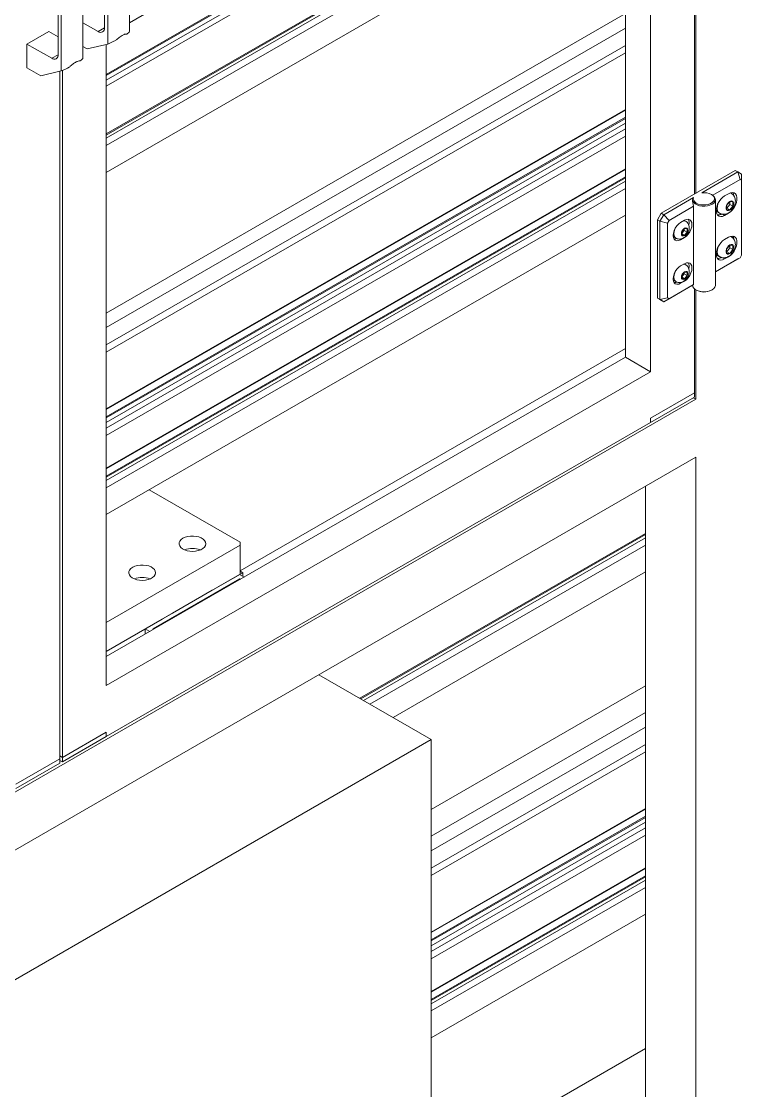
# Model space of a CAD drawing. Header units: millimetres. Extents: x 169 to 14583, y -399 to 10804.
# Drawn here: x 3848 to 4253, y 7364 to 7966 of the extents above; entities that cross this region are included whole.
import ezdxf

# ---------------------------------------------------------------- set-up
doc = ezdxf.new("R2010")
doc.units = ezdxf.units.MM
doc.header["$LTSCALE"] = 35

msp = doc.modelspace()

# ---------------------------------------------------------------- linework, layer by layer
at = {"color": 7, "linetype": 'Continuous', "lineweight": 18}
for p, q in [((4202.089, 7768.62), (4202.089, 8261.558)), ((4226.837, 7868.644), (4226.837, 8261.223)), ((4227.545, 7869.052), (4227.545, 8260.74)), ((4187.947, 7776.784), (4187.947, 8253.394)), ((3908.926, 7965.134), (4187.947, 8126.209)), ((3895.911, 7935.983), (4187.947, 8104.571)), ((3895.911, 7935.369), (4187.947, 8103.957)), ((3895.911, 7932.716), (4187.947, 8101.304)), ((3895.911, 7929.45), (4187.947, 8098.039)), ((3895.911, 7902.505), (4187.947, 8071.093)), ((3895.911, 7901.891), (4187.947, 8070.479)), ((3895.911, 7900.054), (4187.947, 8068.642)), ((3895.911, 7895.972), (4187.947, 8064.56)), ((3895.911, 7880.866), (4187.947, 8049.454)), ((3908.926, 7960.154), (3908.926, 8035.142)), ((3896.693, 7953.092), (3896.693, 8028.08)), ((3882.763, 7945.051), (3882.763, 8020.039)), ((3894.886, 8021.025), (3894.886, 7962.234)), ((3870.53, 7937.989), (3870.53, 8012.977)), ((3868.723, 8005.921), (3868.723, 7947.13)), ((3891.351, 7960.192), (3882.763, 7965.15)), ((3895.911, 7801.687), (4187.947, 7970.275)), ((3851.258, 7953.13), (3863.491, 7960.192)), ((3868.723, 7957.171), (3863.491, 7960.192)), ((3891.351, 7960.192), (3894.886, 7962.233)), ((3895.911, 7793.526), (4187.947, 7962.114)), ((3851.258, 7953.13), (3851.258, 7939.779)), ((3865.188, 7945.089), (3851.258, 7953.13)), ((3885.147, 7950.422), (3896.693, 7953.092)), ((3865.188, 7945.089), (3868.723, 7947.13)), ((3885.147, 7950.422), (3882.763, 7951.798)), ((3895.911, 7952.912), (3895.911, 7591.868)), ((3895.911, 7783.729), (4187.947, 7952.317)), ((3895.911, 7779.646), (4187.947, 7948.235)), ((3858.984, 7935.318), (3851.258, 7939.779)), ((3858.984, 7935.318), (3870.53, 7937.989)), ((3869.749, 7550.635), (3869.749, 7937.808)), ((3871.163, 7938.266), (3871.163, 7551.451)), ((3895.911, 7747.72), (4187.947, 7916.308)), ((3895.911, 7747.393), (4187.947, 7915.981)), ((3895.911, 7743.31), (4187.947, 7911.899)), ((3895.911, 7742.697), (4187.947, 7911.285)), ((3895.911, 7740.044), (4187.947, 7908.632)), ((3895.911, 7736.778), (4187.947, 7905.366)), ((3895.911, 7732.695), (4187.947, 7901.284)), ((3895.911, 7714.241), (4187.947, 7882.83)), ((3895.911, 7713.915), (4187.947, 7882.503)), ((4208.099, 7857.827), (4249.818, 7881.911)), ((4230.95, 7869.386), (4251.233, 7881.094)), ((4251.233, 7881.094), (4249.818, 7881.911)), ((4251.233, 7881.094), (4252.475, 7876.913)), ((4251.233, 7881.094), (4253.354, 7879.869)), ((3895.911, 7709.832), (4187.947, 7878.42)), ((3895.911, 7709.218), (4187.947, 7877.807)), ((3895.911, 7707.382), (4187.947, 7875.97)), ((4252.475, 7876.913), (4237.077, 7868.024)), ((4253.354, 7876.406), (4252.475, 7876.913)), ((4253.354, 7879.869), (4253.354, 7876.406)), ((4253.354, 7834.342), (4253.354, 7876.406)), ((3895.911, 7703.3), (4187.947, 7871.888)), ((4245.929, 7868.847), (4243.808, 7867.623)), ((4247.482, 7869.128), (4247.093, 7869.353)), ((4209.513, 7857.01), (4226.26, 7866.678)), ((4225.642, 7865.505), (4226.26, 7866.678)), ((4236.738, 7868.236), (4236.384, 7868.44)), ((4238.641, 7817.407), (4238.641, 7865.583)), ((4246.707, 7864.427), (4244.939, 7862.228)), ((4245.038, 7860.676), (4246.806, 7862.875)), ((4248.475, 7864.269), (4246.707, 7864.427)), ((4246.806, 7862.875), (4246.806, 7864.418)), ((4246.806, 7862.875), (4248.475, 7861.912)), ((4248.475, 7861.912), (4248.475, 7864.269)), ((3895.911, 7688.194), (4187.947, 7856.782)), ((4205.978, 7854.153), (4208.099, 7857.827)), ((4207.392, 7853.336), (4209.513, 7857.01)), ((4208.099, 7857.827), (4209.513, 7857.01)), ((4209.513, 7857.01), (4212.513, 7853.843)), ((4226.353, 7861.833), (4212.513, 7853.843)), ((4226.353, 7817.74), (4226.353, 7861.833)), ((4240.346, 7858.237), (4240.983, 7857.87)), ((4242.551, 7857.325), (4243.808, 7856.599)), ((4243.808, 7856.599), (4245.929, 7857.824)), ((4244.939, 7862.228), (4244.939, 7859.871)), ((4244.939, 7860.685), (4245.038, 7860.676)), ((4244.939, 7859.871), (4246.707, 7859.713)), ((4245.038, 7860.676), (4246.707, 7859.713)), ((4245.774, 7857.914), (4245.929, 7857.824)), ((4246.707, 7859.713), (4248.475, 7861.912)), ((4207.392, 7853.336), (4205.978, 7854.153)), ((4205.978, 7810.059), (4205.978, 7854.153)), ((4207.392, 7853.336), (4211.635, 7852.321)), ((4207.392, 7809.243), (4207.392, 7853.336)), ((4212.513, 7853.843), (4211.635, 7852.321)), ((4211.635, 7852.321), (4211.635, 7810.258)), ((4221.181, 7853.948), (4219.059, 7852.723)), ((4221.88, 7853.363), (4221.023, 7853.857)), ((4214.838, 7844.892), (4215.39, 7844.408)), ((4221.251, 7849.261), (4219.837, 7847.501)), ((4219.837, 7846.769), (4220.997, 7848.212)), ((4219.837, 7847.501), (4219.837, 7845.616)), ((4219.837, 7846.305), (4221.251, 7845.489)), ((4219.837, 7845.616), (4221.251, 7845.489)), ((4220.997, 7848.212), (4220.997, 7848.944)), ((4220.997, 7848.212), (4222.666, 7847.248)), ((4222.666, 7849.134), (4221.251, 7849.261)), ((4221.251, 7845.489), (4222.666, 7847.248)), ((4222.666, 7847.248), (4222.666, 7849.134)), ((4247.482, 7844.632), (4247.093, 7844.856)), ((4215.39, 7844.408), (4216.38, 7843.836)), ((4218.33, 7843.346), (4219.059, 7842.925)), ((4219.059, 7842.925), (4221.181, 7844.149)), ((4221.02, 7844.242), (4221.181, 7844.149)), ((4245.929, 7844.351), (4243.808, 7843.126)), ((4246.707, 7839.931), (4244.939, 7837.732)), ((4248.475, 7839.773), (4246.707, 7839.931)), ((4246.806, 7838.379), (4246.806, 7839.922)), ((4248.475, 7837.416), (4248.475, 7839.773)), ((4238.641, 7824.833), (4252.475, 7832.82)), ((4240.346, 7833.741), (4240.983, 7833.373)), ((4242.551, 7832.829), (4243.808, 7832.103)), ((4243.808, 7832.103), (4245.929, 7833.328)), ((4244.939, 7837.732), (4244.939, 7835.375)), ((4244.939, 7836.189), (4245.038, 7836.18)), ((4244.939, 7835.375), (4246.707, 7835.217)), ((4245.038, 7836.18), (4246.806, 7838.379)), ((4245.038, 7836.18), (4246.707, 7835.217)), ((4245.774, 7833.417), (4245.929, 7833.328)), ((4246.707, 7835.217), (4248.475, 7837.416)), ((4246.806, 7838.379), (4248.475, 7837.416)), ((4251.233, 7832.102), (4252.475, 7832.82)), ((4252.475, 7832.82), (4253.354, 7834.342)), ((4221.181, 7829.451), (4219.059, 7828.227)), ((4221.88, 7828.866), (4221.023, 7829.361)), ((4251.233, 7832.102), (4238.641, 7824.833)), ((4221.251, 7824.764), (4219.837, 7823.005)), ((4219.837, 7822.273), (4220.997, 7823.715)), ((4219.837, 7823.005), (4219.837, 7821.119)), ((4219.837, 7821.809), (4221.251, 7820.993)), ((4219.837, 7821.119), (4221.251, 7820.993)), ((4220.997, 7823.715), (4220.997, 7824.448)), ((4220.997, 7823.715), (4222.666, 7822.752)), ((4222.666, 7824.638), (4221.251, 7824.764)), ((4221.251, 7820.993), (4222.666, 7822.752)), ((4222.666, 7822.752), (4222.666, 7824.638)), ((4225.642, 7817.329), (4209.513, 7808.018)), ((4212.513, 7809.75), (4226.353, 7817.74)), ((4214.838, 7820.395), (4215.39, 7819.911)), ((4215.39, 7819.911), (4216.38, 7819.34)), ((4218.33, 7818.85), (4219.059, 7818.428)), ((4219.059, 7818.428), (4221.181, 7819.653)), ((4221.02, 7819.746), (4221.181, 7819.653)), ((4226.837, 7756.778), (4226.837, 7815.237)), ((4227.544, 7814.754), (4227.897, 7814.55)), ((4227.545, 7753.104), (4227.545, 7814.753)), ((4236.384, 7814.55), (4236.738, 7814.754)), ((4205.978, 7810.059), (4207.392, 7809.243)), ((4208.099, 7808.834), (4205.978, 7810.059)), ((4207.392, 7809.243), (4211.635, 7810.258)), ((4209.513, 7808.018), (4207.392, 7809.243)), ((4209.513, 7808.018), (4208.099, 7808.834)), ((4209.513, 7808.018), (4212.513, 7809.75)), ((4211.635, 7810.258), (4212.513, 7809.75)), ((3971.218, 7656.509), (4187.947, 7781.623)), ((3895.911, 7608.196), (4187.947, 7776.784)), ((4202.089, 7768.62), (4187.947, 7776.784)), ((3895.911, 7591.868), (4202.089, 7768.62)), ((4226.837, 7756.778), (4202.089, 7742.491)), ((4202.089, 7740.041), (4226.837, 7754.328)), ((4226.837, 7754.328), (4226.837, 7756.778)), ((3513.367, 7340.818), (4227.545, 7753.104)), ((4227.545, 7753.104), (4226.13, 7753.92)), ((4202.089, 7742.491), (4202.089, 7740.041)), ((3895.911, 7563.289), (4202.089, 7740.041)), ((2770.905, 6879.542), (4227.545, 7720.442)), ((4227.545, 7720.442), (4227.545, 7064.253)), ((3971.218, 7672.621), (3920.077, 7702.144)), ((4199.26, 7704.114), (4199.26, 7080.582)), ((4038.564, 7584.751), (4199.26, 7677.519)), ((4039.095, 7584.444), (4199.26, 7676.905)), ((3895.911, 7627.514), (3971.218, 7670.988)), ((3971.218, 7670.988), (3971.218, 7672.621)), ((3971.218, 7654.657), (3971.218, 7670.988)), ((4040.686, 7583.526), (4199.26, 7675.069)), ((4044.221, 7581.485), (4199.26, 7670.987)), ((3895.911, 7611.184), (3971.218, 7654.657)), ((3917.832, 7623.838), (3970.865, 7654.453)), ((3922.074, 7623.838), (3970.865, 7652.004)), ((3972.633, 7655.474), (3961.425, 7649.004)), ((3973.452, 7652.959), (3970.865, 7654.453)), ((3970.865, 7652.004), (3971.331, 7651.735)), ((3970.865, 7652.004), (3970.865, 7651.466)), ((3971.218, 7656.29), (3972.633, 7655.474)), ((3972.633, 7653.433), (3972.633, 7655.474)), ((4057.305, 7573.932), (4199.26, 7655.881)), ((3955.556, 7645.616), (3933.141, 7632.676)), ((3927.272, 7629.287), (3895.911, 7611.184)), ((3917.832, 7623.838), (3917.832, 7620.85)), ((3920.419, 7622.344), (3917.832, 7623.838)), ((3922.074, 7623.838), (3922.541, 7623.569)), ((4078.699, 7561.582), (4015.529, 7598.048)), ((4199.26, 7591.68), (4078.699, 7522.081)), ((4078.699, 7507.103), (4199.26, 7576.702)), ((4078.699, 7498.942), (4199.26, 7568.541)), ((3895.911, 7565.739), (3871.163, 7551.451)), ((3871.163, 7549.002), (3895.911, 7563.289)), ((3895.911, 7563.289), (3895.911, 7565.739)), ((3689.79, 7337.069), (4078.699, 7561.582)), ((4078.699, 7561.582), (4078.699, 7251.296)), ((4078.699, 7489.145), (4199.26, 7558.744)), ((3869.749, 7550.635), (3845, 7536.348)), ((3869.749, 7552.268), (3871.163, 7551.451)), ((3869.749, 7548.185), (3869.749, 7550.635)), ((3869.749, 7549.818), (3871.163, 7549.002)), ((3871.163, 7551.451), (3871.163, 7549.002)), ((4078.699, 7485.062), (4199.26, 7554.661)), ((3845, 7533.898), (3869.749, 7548.185)), ((4078.699, 7453.135), (4199.26, 7522.734)), ((4078.699, 7452.809), (4199.26, 7522.408)), ((4078.699, 7448.726), (4199.26, 7518.325)), ((4078.699, 7448.112), (4199.26, 7517.711)), ((4078.699, 7445.459), (4199.26, 7515.058)), ((4078.699, 7442.194), (4199.26, 7511.793)), ((4078.699, 7438.111), (4199.26, 7507.71)), ((4078.699, 7419.657), (4199.26, 7489.256)), ((4078.699, 7419.331), (4199.26, 7488.929)), ((4078.699, 7415.248), (4199.26, 7484.847)), ((4078.699, 7414.634), (4199.26, 7484.233)), ((4078.699, 7412.798), (4199.26, 7482.396)), ((4078.699, 7408.716), (4199.26, 7478.314)), ((4078.699, 7393.61), (4199.26, 7463.208)), ((4078.699, 7317.966), (4199.26, 7387.564))]:
    msp.add_line(p, q, dxfattribs=at)
at = {"color": 7, "linetype": 'Continuous', "lineweight": 18, "flags": 128}
for points in [[(4226.26, 7866.678), (4226.146, 7865.84), (4226.386, 7865.01), (4226.966, 7864.238), (4227.85, 7863.57), (4228.987, 7863.044), (4230.31, 7862.692), (4231.742, 7862.535), (4233.196, 7862.581), (4234.589, 7862.829), (4235.837, 7863.262), (4236.867, 7863.857), (4237.619, 7864.578), (4238.047, 7865.382), (4238.127, 7866.221), (4237.855, 7867.047), (4237.245, 7867.811), (4236.335, 7868.468), (4235.177, 7868.978), (4233.84, 7869.313), (4232.403, 7869.451), (4230.95, 7869.386)], [(4245.929, 7857.824), (4247.072, 7858.643), (4248.147, 7859.736), (4249.094, 7861.037), (4249.857, 7862.472), (4250.392, 7863.957), (4250.667, 7865.406), (4250.667, 7866.735), (4250.392, 7867.866), (4249.857, 7868.734), (4249.094, 7869.288), (4248.147, 7869.496), (4247.072, 7869.346), (4245.929, 7868.847)], [(4247.015, 7869.329), (4247.187, 7869.27), (4247.476, 7869.131)], [(4249.031, 7867.761), (4248.766, 7868.805), (4248.391, 7869.479)], [(4236.738, 7868.236), (4237.446, 7867.75), (4238.171, 7866.983), (4238.569, 7866.139), (4238.617, 7865.265), (4238.314, 7864.408), (4237.676, 7863.615), (4236.737, 7862.929), (4235.548, 7862.387), (4234.175, 7862.019), (4232.691, 7861.844), (4231.177, 7861.872), (4229.716, 7862.101), (4228.386, 7862.52), (4227.26, 7863.105), (4226.399, 7863.824), (4225.85, 7864.639), (4225.642, 7865.505), (4225.642, 7865.505)], [(4243.808, 7867.623), (4242.666, 7866.803), (4241.59, 7865.711), (4240.643, 7864.409), (4239.88, 7862.974), (4239.345, 7861.489), (4239.07, 7860.04), (4239.07, 7858.711), (4239.345, 7857.58), (4239.88, 7856.712), (4240.643, 7856.158), (4241.59, 7855.95), (4242.666, 7856.1), (4243.808, 7856.599)], [(4240.979, 7857.872), (4240.889, 7857.927), (4240.252, 7858.547), (4239.829, 7859.435), (4239.644, 7860.541), (4239.706, 7861.807), (4240.012, 7863.165), (4240.104, 7863.449)], [(4246.707, 7864.52), (4245.982, 7863.953), (4245.344, 7863.159), (4244.87, 7862.234), (4244.618, 7861.289), (4244.618, 7860.439), (4244.87, 7859.785), (4245.344, 7859.406), (4245.982, 7859.349), (4246.707, 7859.621), (4247.433, 7860.187), (4248.071, 7860.981), (4248.544, 7861.906), (4248.796, 7862.851), (4248.796, 7863.702), (4248.544, 7864.355), (4248.071, 7864.734), (4247.433, 7864.791), (4246.707, 7864.52)], [(4219.059, 7852.723), (4217.961, 7851.922), (4216.938, 7850.842), (4216.059, 7849.556), (4215.385, 7848.152), (4214.961, 7846.726), (4214.817, 7845.375), (4214.961, 7844.19), (4215.385, 7843.253), (4216.059, 7842.628), (4216.938, 7842.356), (4217.961, 7842.458), (4219.059, 7842.925)], [(4220.586, 7853.604), (4221.075, 7853.611), (4221.873, 7853.366)], [(4221.181, 7844.149), (4222.279, 7844.95), (4223.302, 7846.03), (4224.181, 7847.316), (4224.855, 7848.72), (4225.279, 7850.146), (4225.423, 7851.498), (4225.279, 7852.682), (4224.855, 7853.619), (4224.181, 7854.245), (4223.302, 7854.516), (4222.279, 7854.415), (4221.181, 7853.948)], [(4216.373, 7843.84), (4215.762, 7844.41), (4215.373, 7845.268), (4215.241, 7846.354), (4215.373, 7847.593), (4215.762, 7848.901), (4215.984, 7849.424)], [(4221.251, 7849.416), (4220.575, 7848.87), (4220.001, 7848.097), (4219.618, 7847.213), (4219.484, 7846.354), (4219.618, 7845.651), (4220.001, 7845.21), (4220.575, 7845.098), (4221.251, 7845.333), (4221.928, 7845.879), (4222.501, 7846.653), (4222.885, 7847.536), (4223.019, 7848.395), (4222.885, 7849.099), (4222.501, 7849.54), (4221.928, 7849.651), (4221.251, 7849.416)], [(4245.929, 7833.328), (4247.072, 7834.147), (4248.147, 7835.24), (4249.094, 7836.541), (4249.857, 7837.976), (4250.392, 7839.461), (4250.667, 7840.91), (4250.667, 7842.239), (4250.392, 7843.37), (4249.857, 7844.238), (4249.094, 7844.792), (4248.147, 7845), (4247.072, 7844.85), (4245.929, 7844.351)], [(4247.015, 7844.833), (4247.187, 7844.774), (4247.476, 7844.635)], [(4249.031, 7843.265), (4248.766, 7844.309), (4248.391, 7844.982)], [(4215.359, 7843.291), (4216.335, 7843.396), (4216.831, 7843.565)], [(4243.808, 7843.126), (4242.666, 7842.307), (4241.59, 7841.215), (4240.643, 7839.913), (4239.88, 7838.478), (4239.345, 7836.993), (4239.07, 7835.544), (4239.07, 7834.215), (4239.345, 7833.084), (4239.88, 7832.216), (4240.643, 7831.662), (4241.59, 7831.454), (4242.666, 7831.604), (4243.808, 7832.103)], [(4240.979, 7833.375), (4240.889, 7833.43), (4240.252, 7834.051), (4239.829, 7834.939), (4239.644, 7836.045), (4239.706, 7837.311), (4240.012, 7838.668), (4240.104, 7838.952)], [(4246.707, 7840.024), (4245.982, 7839.457), (4245.344, 7838.663), (4244.87, 7837.738), (4244.618, 7836.793), (4244.618, 7835.943), (4244.87, 7835.289), (4245.344, 7834.91), (4245.982, 7834.853), (4246.707, 7835.124), (4247.433, 7835.691), (4248.071, 7836.485), (4248.544, 7837.41), (4248.796, 7838.355), (4248.796, 7839.205), (4248.544, 7839.859), (4248.071, 7840.238), (4247.433, 7840.295), (4246.707, 7840.024)], [(4219.059, 7828.227), (4217.961, 7827.426), (4216.938, 7826.346), (4216.059, 7825.06), (4215.385, 7823.656), (4214.961, 7822.23), (4214.817, 7820.878), (4214.961, 7819.694), (4215.385, 7818.757), (4216.059, 7818.131), (4216.938, 7817.86), (4217.961, 7817.961), (4219.059, 7818.428)], [(4220.586, 7829.108), (4221.075, 7829.115), (4221.873, 7828.87)], [(4221.181, 7819.653), (4222.279, 7820.454), (4223.302, 7821.534), (4224.181, 7822.82), (4224.855, 7824.224), (4225.279, 7825.65), (4225.423, 7827.001), (4225.279, 7828.186), (4224.855, 7829.123), (4224.181, 7829.748), (4223.302, 7830.02), (4222.279, 7829.918), (4221.181, 7829.451)], [(4216.373, 7819.344), (4215.762, 7819.913), (4215.373, 7820.772), (4215.241, 7821.858), (4215.373, 7823.097), (4215.762, 7824.404), (4215.984, 7824.928)], [(4221.251, 7824.92), (4220.575, 7824.374), (4220.001, 7823.6), (4219.618, 7822.717), (4219.484, 7821.858), (4219.618, 7821.155), (4220.001, 7820.713), (4220.575, 7820.602), (4221.251, 7820.837), (4221.928, 7821.383), (4222.501, 7822.157), (4222.885, 7823.04), (4223.019, 7823.899), (4222.885, 7824.603), (4222.501, 7825.044), (4221.928, 7825.155), (4221.251, 7824.92)], [(4215.359, 7818.795), (4216.335, 7818.9), (4216.831, 7819.069)], [(4225.642, 7817.329), (4225.85, 7816.463), (4226.399, 7815.648), (4227.26, 7814.929), (4228.386, 7814.344), (4229.716, 7813.925), (4231.177, 7813.696), (4232.691, 7813.668), (4234.175, 7813.843), (4235.548, 7814.211), (4236.737, 7814.753), (4237.676, 7815.439), (4238.314, 7816.232), (4238.617, 7817.089), (4238.641, 7817.407)], [(3939.045, 7674.866), (3938.029, 7674.136), (3937.308, 7673.298), (3936.917, 7672.389), (3936.873, 7671.453), (3937.179, 7670.534), (3937.82, 7669.674), (3938.766, 7668.913), (3939.973, 7668.288), (3941.385, 7667.827), (3942.935, 7667.553), (3944.551, 7667.477), (3946.158, 7667.603), (3947.681, 7667.926), (3949.047, 7668.43), (3950.194, 7669.092), (3951.067, 7669.881), (3951.627, 7670.76), (3951.846, 7671.687), (3951.714, 7672.62), (3951.238, 7673.515), (3950.44, 7674.33), (3949.357, 7675.027), (3948.039, 7675.574), (3946.55, 7675.944), (3944.957, 7676.12), (3943.336, 7676.095), (3941.762, 7675.869), (3940.309, 7675.453), (3939.045, 7674.866)], [(3910.761, 7658.538), (3909.745, 7657.808), (3909.024, 7656.969), (3908.633, 7656.061), (3908.589, 7655.125), (3908.894, 7654.206), (3909.535, 7653.346), (3910.481, 7652.585), (3911.689, 7651.96), (3913.1, 7651.499), (3914.651, 7651.224), (3916.267, 7651.148), (3917.874, 7651.275), (3919.396, 7651.598), (3920.763, 7652.102), (3921.91, 7652.764), (3922.783, 7653.553), (3923.342, 7654.432), (3923.561, 7655.359), (3923.43, 7656.292), (3922.954, 7657.187), (3922.155, 7658.002), (3921.072, 7658.699), (3919.755, 7659.245), (3918.265, 7659.615), (3916.673, 7659.792), (3915.052, 7659.766), (3913.478, 7659.541), (3912.025, 7659.125), (3910.761, 7658.538)]]:
    msp.add_lwpolyline(points, dxfattribs=at)
at = {"color": 7, "linetype": 'Continuous', "lineweight": 18}
for centre, radius, start, end in [((3892.731, 7961.884), 2.184, 230.796715, 9.214037), ((3866.568, 7946.781), 2.184, 230.796715, 9.214037), ((4241.854, 7860.582), 2.788, 187.470054, 237.260289), ((4240.039, 7860.778), 3.885, 265.287096, 303.480223), ((4219.307, 7852.338), 4.511, 346.030892, 28.923146), ((4241.854, 7836.086), 2.788, 187.469897, 237.260278), ((4240.039, 7836.282), 3.885, 265.287096, 303.480223), ((4219.307, 7827.842), 4.511, 346.030892, 28.923146), ((4232.141, 7822.637), 9.133, 242.316021, 297.683979), ((3944.348, 7657.243), 11.89, 68.340709, 111.659291), ((3916.064, 7640.915), 11.89, 68.340709, 111.659291)]:
    msp.add_arc(centre, radius, start, end, dxfattribs=at)
for centre, major_axis, ratio, start_param, end_param in [((3894.144, 7954.619), (14.972, 6.212), 0.1481492, 5.7300324, 6.0510369), ((3894.144, 7954.619), (14.972, 6.212), 0.1481492, 4.8217514, 5.1427559), ((3867.981, 7939.516), (14.972, 6.212), 0.1481492, 5.7300324, 6.0510369), ((3867.981, 7939.516), (14.972, 6.212), 0.1481492, 4.8217514, 5.1427559), ((4232.141, 7861.908), (-4.596, 7.961), 0.5773346, 0.8060735, 1.257989), ((4232.141, 7821.081), (6.5, 3.753), 0.0000704, 2.6689206, 3.120836)]:
    msp.add_ellipse(centre, major_axis=major_axis, ratio=ratio, start_param=start_param, end_param=end_param, dxfattribs=at)
for points, knots in [([(3901.226, 7955.195), (3901.397, 7955.361), (3902.163, 7956.108), (3903.405, 7957.087), (3904.948, 7958.076), (3906.253, 7958.69), (3907.017, 7958.806), (3907.334, 7958.746), (3907.366, 7958.74)], [0, 0, 0, 0, 0.0757609, 0.3406834, 0.5001527, 0.7369811, 0.9733087, 1, 1, 1, 1]), ([(3875.063, 7940.092), (3875.234, 7940.258), (3876, 7941.005), (3877.242, 7941.983), (3878.786, 7942.972), (3880.09, 7943.587), (3880.854, 7943.702), (3881.171, 7943.642), (3881.203, 7943.636)], [0, 0, 0, 0, 0.0757609, 0.3406834, 0.5001527, 0.7369811, 0.9733087, 1, 1, 1, 1]), ([(4240.994, 7857.912), (4241.158, 7857.806), (4241.649, 7857.49), (4242.6, 7857.272), (4243.729, 7857.237), (4244.837, 7857.467), (4245.908, 7857.932), (4246.94, 7858.64), (4247.898, 7859.586), (4248.727, 7860.743), (4249.374, 7862.057), (4249.772, 7863.428), (4249.897, 7864.772), (4249.759, 7866.014), (4249.372, 7867.144), (4248.742, 7868.107), (4248.087, 7868.784), (4247.602, 7869.024), (4247.457, 7869.097)], [0, 0, 0, 0, 0.0317556, 0.0950228, 0.155827, 0.2166021, 0.279664, 0.3469328, 0.4186693, 0.4925991, 0.5677534, 0.6453149, 0.7172614, 0.7852683, 0.8495816, 0.911941, 0.9735441, 1, 1, 1, 1]), ([(4216.38, 7843.869), (4216.459, 7843.814), (4216.833, 7843.549), (4217.63, 7843.344), (4218.669, 7843.286), (4219.684, 7843.496), (4220.659, 7843.934), (4221.592, 7844.609), (4222.445, 7845.517), (4223.162, 7846.627), (4223.68, 7847.885), (4223.926, 7849.163), (4223.887, 7850.372), (4223.597, 7851.447), (4223.06, 7852.367), (4222.463, 7853.026), (4222.001, 7853.256), (4221.852, 7853.33)], [0, 0, 0, 0, 0.0185116, 0.0879482, 0.1538572, 0.2192197, 0.287056, 0.3598484, 0.437896, 0.5183544, 0.6008764, 0.687312, 0.7626369, 0.8331337, 0.9010704, 0.9681017, 1, 1, 1, 1]), ([(4240.994, 7833.416), (4241.158, 7833.31), (4241.649, 7832.993), (4242.6, 7832.776), (4243.729, 7832.74), (4244.837, 7832.971), (4245.908, 7833.436), (4246.94, 7834.143), (4247.898, 7835.09), (4248.727, 7836.247), (4249.374, 7837.561), (4249.772, 7838.932), (4249.897, 7840.276), (4249.759, 7841.517), (4249.372, 7842.647), (4248.742, 7843.611), (4248.087, 7844.288), (4247.602, 7844.528), (4247.457, 7844.6)], [0, 0, 0, 0, 0.0317556, 0.0950228, 0.155827, 0.2166021, 0.279664, 0.3469328, 0.4186693, 0.4925991, 0.5677534, 0.6453149, 0.7172614, 0.7852683, 0.8495816, 0.911941, 0.9735441, 1, 1, 1, 1]), ([(4216.38, 7819.373), (4216.459, 7819.317), (4216.833, 7819.053), (4217.63, 7818.848), (4218.669, 7818.79), (4219.684, 7819), (4220.659, 7819.437), (4221.592, 7820.112), (4222.445, 7821.021), (4223.162, 7822.131), (4223.68, 7823.389), (4223.926, 7824.667), (4223.887, 7825.876), (4223.597, 7826.951), (4223.06, 7827.871), (4222.463, 7828.53), (4222.001, 7828.76), (4221.852, 7828.834)], [0, 0, 0, 0, 0.0185116, 0.0879482, 0.1538572, 0.2192197, 0.287056, 0.3598484, 0.437896, 0.5183544, 0.6008764, 0.687312, 0.7626369, 0.8331337, 0.9010704, 0.9681017, 1, 1, 1, 1])]:
    msp.add_open_spline(points, degree=3, knots=knots, dxfattribs=at)

doc.saveas('drawing.dxf')
